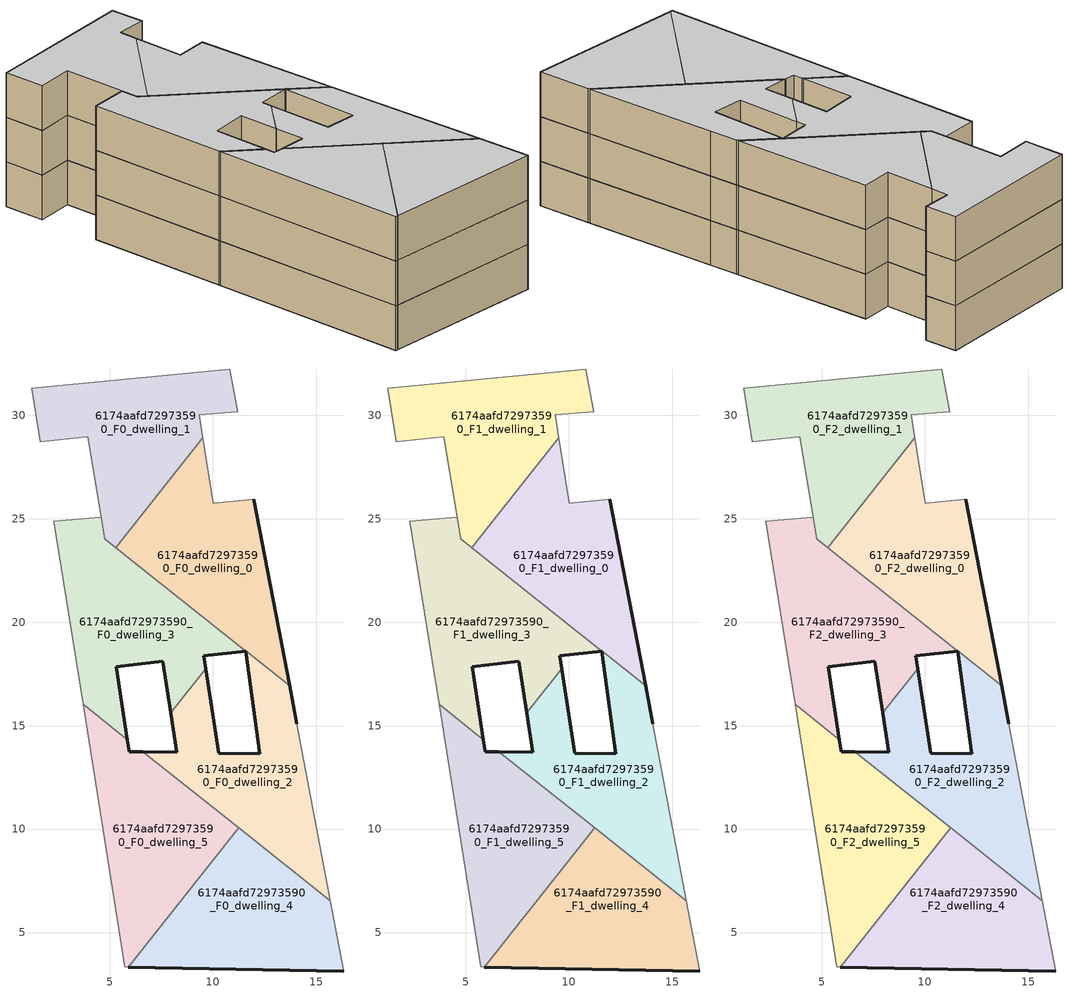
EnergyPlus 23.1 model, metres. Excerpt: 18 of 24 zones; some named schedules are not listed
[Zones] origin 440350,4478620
6174aafd72973590_F0_dwelling_0
 floor ground (EU_floor_Construction): 13.7,16.93 11.96,25.94 10.02,25.76 9.52,28.92 5.3,23.61 z0
 wall outside (EU_wall_Construction): 11.96,25.94 13.7,16.93 z0:3
 wall to 6174aafd72973590_F0_dwelling_1 (EU_wall_Construction): 5.3,23.61 9.52,28.92 z0:3
 wall adiabatic (EU_wall_Construction): 9.52,28.92 10.02,25.76 11.96,25.94 z0:3
 wall to 6174aafd72973590_F0_dwelling_3 (EU_wall_Construction): 11.57,18.63 5.3,23.61 z0:3
 wall to 6174aafd72973590_F0_dwelling_2 (EU_wall_Construction): 13.7,16.93 11.58,18.62 z0:3
6174aafd72973590_F0_dwelling_1
 floor ground (EU_floor_Construction): 9.52,28.92 9.34,30.04 11.19,30.17 10.8,32.24 1.24,31.32 1.66,28.73 3.96,28.98 4.78,24.01 5.3,23.61 z0
 wall adiabatic (EU_wall_Construction): 4.6,25.08 3.96,28.98 1.66,28.73 1.24,31.32 10.8,32.24 11.19,30.17 9.34,30.04 9.52,28.92 z0:3
 wall to 6174aafd72973590_F0_dwelling_3 (EU_wall_Construction): 4.78,24.02 4.6,25.08 / 5.3,23.61 4.78,24.01 z0:3
6174aafd72973590_F0_dwelling_2
 floor ground (EU_floor_Construction): 15.68,6.53 14.06,15.1 13.7,16.93 11.57,18.62 11.58,18.59 12.26,13.64 10.28,13.67 9.65,17.76 7.95,15.62 8.24,13.73 6.61,13.73 z0
 wall outside (EU_wall_Construction): 9.65,17.76 10.28,13.67 12.26,13.64 11.58,18.59 / 13.7,16.93 14.06,15.1 / 6.61,13.73 8.24,13.73 7.95,15.62 z0:3
 wall to 6174aafd72973590_F0_dwelling_3 (EU_wall_Construction): 7.95,15.62 9.65,17.76 / 11.57,18.6 11.57,18.62 z0:3
 wall adiabatic (EU_wall_Construction): 14.06,15.1 15.68,6.53 z0:3
 wall to 6174aafd72973590_F0_dwelling_5 (EU_wall_Construction): 11.24,10.06 6.61,13.73 z0:3
 wall to 6174aafd72973590_F0_dwelling_4 (EU_wall_Construction): 15.68,6.53 11.24,10.06 z0:3
6174aafd72973590_F0_dwelling_3
 floor ground (EU_floor_Construction): 7.95,15.62 9.65,17.76 9.55,18.39 11.57,18.6 11.57,18.62 4.78,24.02 4.6,25.08 2.3,24.89 3.72,16.03 5.87,14.33 5.34,17.85 7.57,18.12 z0
 wall outside (EU_wall_Construction): 11.57,18.6 9.55,18.39 9.65,17.76 / 7.95,15.62 7.57,18.12 5.34,17.85 5.87,14.33 z0:3
 wall to 6174aafd72973590_F0_dwelling_5 (EU_wall_Construction): 5.87,14.33 3.72,16.03 z0:3
 wall adiabatic (EU_wall_Construction): 3.72,16.03 2.3,24.89 4.6,25.08 z0:3
6174aafd72973590_F0_dwelling_4
 floor ground (EU_floor_Construction): 16.32,3.14 15.68,6.53 11.24,10.06 5.89,3.33 z0
 wall outside (EU_wall_Construction): 16.32,3.14 5.89,3.33 z0:3
 wall adiabatic (EU_wall_Construction): 15.68,6.53 16.32,3.14 z0:3
 wall to 6174aafd72973590_F0_dwelling_5 (EU_wall_Construction): 5.89,3.33 11.24,10.06 z0:3
6174aafd72973590_F0_dwelling_5
 floor ground (EU_floor_Construction): 5.89,3.33 11.24,10.06 6.61,13.73 5.96,13.73 5.87,14.33 3.72,16.03 5.74,3.33 z0
 wall outside (EU_wall_Construction): 5.87,14.33 5.96,13.73 6.61,13.73 z0:3
 wall adiabatic (EU_wall_Construction): 5.89,3.33 5.74,3.33 3.72,16.03 z0:3
6174aafd72973590_F1_dwelling_0
 floor to 6174aafd72973590_F0_dwelling_0 (EU_floor_Construction): 13.7,16.93 11.96,25.94 10.02,25.76 9.52,28.92 5.3,23.61 z3
 wall outside (EU_wall_Construction): 11.96,25.94 13.7,16.93 z3:6
 wall to 6174aafd72973590_F1_dwelling_1 (EU_wall_Construction): 5.3,23.61 9.52,28.92 z3:6
 wall adiabatic (EU_wall_Construction): 9.52,28.92 10.02,25.76 11.96,25.94 z3:6
 wall to 6174aafd72973590_F1_dwelling_3 (EU_wall_Construction): 11.57,18.63 5.3,23.61 z3:6
 wall to 6174aafd72973590_F1_dwelling_2 (EU_wall_Construction): 13.7,16.93 11.58,18.62 z3:6
6174aafd72973590_F1_dwelling_1
 floor to 6174aafd72973590_F0_dwelling_1 (EU_floor_Construction): 9.52,28.92 9.34,30.04 11.19,30.17 10.8,32.24 1.24,31.32 1.66,28.73 3.96,28.98 4.78,24.02 5.3,23.61 z3
 wall adiabatic (EU_wall_Construction): 4.6,25.08 3.96,28.98 1.66,28.73 1.24,31.32 10.8,32.24 11.19,30.17 9.34,30.04 9.52,28.92 z3:6
 wall to 6174aafd72973590_F1_dwelling_3 (EU_wall_Construction): 4.78,24.02 4.6,25.08 / 5.3,23.61 4.78,24.01 z3:6
6174aafd72973590_F1_dwelling_2
 floor to 6174aafd72973590_F0_dwelling_2 (EU_floor_Construction): 15.68,6.53 14.06,15.1 13.7,16.93 11.58,18.62 12.26,13.64 10.28,13.67 9.65,17.76 7.95,15.62 8.24,13.73 6.61,13.73 z3
 wall outside (EU_wall_Construction): 9.65,17.76 10.28,13.67 12.26,13.64 11.58,18.59 / 13.7,16.93 14.06,15.1 / 6.61,13.73 8.24,13.73 7.95,15.62 z3:6
 wall to 6174aafd72973590_F1_dwelling_3 (EU_wall_Construction): 7.95,15.62 9.65,17.76 / 11.57,18.6 11.57,18.62 z3:6
 wall adiabatic (EU_wall_Construction): 14.06,15.1 15.68,6.53 z3:6
 wall to 6174aafd72973590_F1_dwelling_5 (EU_wall_Construction): 11.24,10.06 6.61,13.73 z3:6
 wall to 6174aafd72973590_F1_dwelling_4 (EU_wall_Construction): 15.68,6.53 11.24,10.06 z3:6
6174aafd72973590_F1_dwelling_3
 floor to 6174aafd72973590_F0_dwelling_3 (EU_floor_Construction): 7.95,15.62 9.65,17.76 9.55,18.39 11.57,18.6 11.57,18.62 4.78,24.02 4.6,25.08 2.3,24.89 3.72,16.03 5.87,14.33 5.34,17.85 7.57,18.12 z3
 wall outside (EU_wall_Construction): 11.57,18.6 9.55,18.39 9.65,17.76 / 7.95,15.62 7.57,18.12 5.34,17.85 5.87,14.33 z3:6
 wall to 6174aafd72973590_F1_dwelling_5 (EU_wall_Construction): 5.87,14.33 3.72,16.03 z3:6
 wall adiabatic (EU_wall_Construction): 3.72,16.03 2.3,24.89 4.6,25.08 z3:6
6174aafd72973590_F1_dwelling_4
 floor to 6174aafd72973590_F0_dwelling_4 (EU_floor_Construction): 16.32,3.14 15.68,6.53 11.24,10.06 5.89,3.33 z3
 wall outside (EU_wall_Construction): 16.32,3.14 5.89,3.33 z3:6
 wall adiabatic (EU_wall_Construction): 15.68,6.53 16.32,3.14 z3:6
 wall to 6174aafd72973590_F1_dwelling_5 (EU_wall_Construction): 5.89,3.33 11.24,10.06 z3:6
6174aafd72973590_F1_dwelling_5
 floor to 6174aafd72973590_F0_dwelling_5 (EU_floor_Construction): 5.89,3.33 11.24,10.06 6.61,13.73 5.96,13.73 5.87,14.33 3.72,16.03 5.74,3.33 z3
 wall outside (EU_wall_Construction): 5.87,14.33 5.96,13.73 6.61,13.73 z3:6
 wall adiabatic (EU_wall_Construction): 5.89,3.33 5.74,3.33 3.72,16.03 z3:6
6174aafd72973590_F2_dwelling_0
 floor to 6174aafd72973590_F1_dwelling_0 (EU_floor_Construction): 13.7,16.93 11.96,25.94 10.02,25.76 9.52,28.92 5.3,23.61 z6
 wall outside (EU_wall_Construction): 11.96,25.94 13.7,16.93 z6:9
 wall to 6174aafd72973590_F2_dwelling_1 (EU_wall_Construction): 5.3,23.61 9.52,28.92 z6:9
 wall adiabatic (EU_wall_Construction): 9.52,28.92 10.02,25.76 11.96,25.94 z6:9
 wall to 6174aafd72973590_F2_dwelling_3 (EU_wall_Construction): 11.57,18.63 5.3,23.61 z6:9
 wall to 6174aafd72973590_F2_dwelling_2 (EU_wall_Construction): 13.7,16.93 11.58,18.62 z6:9
 ceiling to 6174aafd72973590_F3_dwelling_0 (EU_floor_Construction): 11.96,25.94 13.7,16.93 5.3,23.61 9.52,28.92 10.02,25.76 z9
6174aafd72973590_F2_dwelling_1
 floor to 6174aafd72973590_F1_dwelling_1 (EU_floor_Construction): 9.52,28.92 9.34,30.04 11.19,30.17 10.8,32.24 1.24,31.32 1.66,28.73 3.96,28.98 4.78,24.02 5.3,23.61 z6
 wall adiabatic (EU_wall_Construction): 4.6,25.08 3.96,28.98 1.66,28.73 1.24,31.32 10.8,32.24 11.19,30.17 9.34,30.04 9.52,28.92 z6:9
 wall to 6174aafd72973590_F2_dwelling_3 (EU_wall_Construction): 4.78,24.02 4.6,25.08 / 5.3,23.61 4.78,24.01 z6:9
 ceiling to 6174aafd72973590_F3_dwelling_1 (EU_floor_Construction): 10.8,32.24 11.19,30.17 9.34,30.04 9.52,28.92 5.3,23.61 4.78,24.02 3.96,28.98 1.66,28.73 1.24,31.32 z9
6174aafd72973590_F2_dwelling_2
 floor to 6174aafd72973590_F1_dwelling_2 (EU_floor_Construction): 15.68,6.53 14.06,15.1 13.7,16.93 11.58,18.62 12.26,13.64 10.28,13.67 9.65,17.76 7.95,15.62 8.24,13.73 6.61,13.73 z6
 wall outside (EU_wall_Construction): 9.65,17.76 10.28,13.67 12.26,13.64 11.58,18.59 / 13.7,16.93 14.06,15.1 / 6.61,13.73 8.24,13.73 7.95,15.62 z6:9
 wall to 6174aafd72973590_F2_dwelling_3 (EU_wall_Construction): 7.95,15.62 9.65,17.76 / 11.57,18.6 11.57,18.62 z6:9
 wall adiabatic (EU_wall_Construction): 14.06,15.1 15.68,6.53 z6:9
 wall to 6174aafd72973590_F2_dwelling_5 (EU_wall_Construction): 11.24,10.06 6.61,13.73 z6:9
 wall to 6174aafd72973590_F2_dwelling_4 (EU_wall_Construction): 15.68,6.53 11.24,10.06 z6:9
 ceiling to 6174aafd72973590_F3_dwelling_2 (EU_floor_Construction): 13.7,16.93 14.06,15.1 15.68,6.53 6.61,13.73 8.24,13.73 7.95,15.62 9.65,17.76 10.28,13.67 12.26,13.64 11.58,18.62 z9
6174aafd72973590_F2_dwelling_3
 floor to 6174aafd72973590_F1_dwelling_3 (EU_floor_Construction): 7.95,15.62 9.65,17.76 9.55,18.39 11.57,18.6 11.57,18.62 4.78,24.02 4.6,25.08 2.3,24.89 3.72,16.03 5.87,14.33 5.34,17.85 7.57,18.12 z6
 wall outside (EU_wall_Construction): 11.57,18.6 9.55,18.39 9.65,17.76 / 7.95,15.62 7.57,18.12 5.34,17.85 5.87,14.33 z6:9
 wall to 6174aafd72973590_F2_dwelling_5 (EU_wall_Construction): 5.87,14.33 3.72,16.03 z6:9
 wall adiabatic (EU_wall_Construction): 3.72,16.03 2.3,24.89 4.6,25.08 z6:9
 ceiling to 6174aafd72973590_F3_dwelling_3 (EU_floor_Construction): 11.57,18.62 11.57,18.6 9.55,18.39 9.65,17.76 7.95,15.62 7.57,18.12 5.34,17.85 5.87,14.33 3.72,16.03 2.3,24.89 4.6,25.08 4.78,24.02 z9
6174aafd72973590_F2_dwelling_4
 floor to 6174aafd72973590_F1_dwelling_4 (EU_floor_Construction): 16.32,3.14 15.68,6.53 11.24,10.06 5.89,3.33 z6
 wall outside (EU_wall_Construction): 16.32,3.14 5.89,3.33 z6:9
 wall adiabatic (EU_wall_Construction): 15.68,6.53 16.32,3.14 z6:9
 wall to 6174aafd72973590_F2_dwelling_5 (EU_wall_Construction): 5.89,3.33 11.24,10.06 z6:9
 ceiling to 6174aafd72973590_F3_dwelling_4 (EU_floor_Construction): 15.68,6.53 16.32,3.14 5.89,3.33 11.24,10.06 z9
6174aafd72973590_F2_dwelling_5
 floor to 6174aafd72973590_F1_dwelling_5 (EU_floor_Construction): 5.89,3.33 11.24,10.06 6.61,13.73 5.96,13.73 5.87,14.33 3.72,16.03 5.74,3.33 z6
 wall outside (EU_wall_Construction): 5.87,14.33 5.96,13.73 6.61,13.73 z6:9
 wall adiabatic (EU_wall_Construction): 5.89,3.33 5.74,3.33 3.72,16.03 z6:9
 ceiling to 6174aafd72973590_F3_dwelling_5 (EU_floor_Construction): 6.61,13.73 11.24,10.06 5.89,3.33 5.74,3.33 3.72,16.03 5.87,14.33 5.96,13.73 z9
[Building]
EU S2 Campaign: North Axis=0; Terrain=City; Solar Distribution=FullExterior
[Site:Location]
Madrid: Latitude=40.5; Longitude=-3.5; Time Zone=1; Elevation=609
[SizingPeriod:WeatherFileDays]
AnnualSizingPeriod: Begin Month=1; Begin Day of Month=1; End Month=12; End Day of Month=31; Day of Week for Start Day=Monday; Use Weather File Daylight Saving Period=No; Use Weather File Rain and Snow Indicators=No
[MATERIAL]
EU_InternalMass_Material: Roughness=MediumRough; Thickness=0.1; Conductivity=1; Density=1800; Specific Heat=900; Thermal Absorptance=0.9; Solar Absorptance=0.7; Visible Absorptance=0.7
[MATERIAL:NOMASS] Roughness=MediumRough; Thermal Absorptance=0.9; Solar Absorptance=0.7; Visible Absorptance=0.7
Name | Thermal Resistance
EU_wall_NoMass | 0.419739
EU_floor_NoMass | 0.608284
[CONSTRUCTION]
EU_wall_Construction: EU_wall_NoMass
EU_floor_Construction: EU_floor_NoMass
EU_InternalMass_Construction: EU_InternalMass_Material
[ZONE] Type=1; Multiplier=1; Ceiling Height=autocalculate; Floor Area=autocalculate; Part of Total Floor Area=Yes
Name | Volume
6174aafd72973590_F0_dwelling_0; 6174aafd72973590_F1_dwelling_0; 6174aafd72973590_F2_dwelling_0 | 125.205
6174aafd72973590_F0_dwelling_1 | 125.033
6174aafd72973590_F1_dwelling_1; 6174aafd72973590_F2_dwelling_1 | 125.059
6174aafd72973590_F0_dwelling_2 | 124.489
6174aafd72973590_F1_dwelling_2; 6174aafd72973590_F2_dwelling_2 | 124.453
6174aafd72973590_F0_dwelling_3; 6174aafd72973590_F1_dwelling_3; 6174aafd72973590_F2_dwelling_3 | 129.138
6174aafd72973590_F0_dwelling_4; 6174aafd72973590_F1_dwelling_4; 6174aafd72973590_F2_dwelling_4 | 125.974
6174aafd72973590_F0_dwelling_5; 6174aafd72973590_F1_dwelling_5; 6174aafd72973590_F2_dwelling_5 | 125.982
[INTERNALMASS] Construction=EU_InternalMass_Construction
Name | Zone or ZoneList | Surface Area
6174aafd72973590_F0_dwelling_0_EU_InternalMass | 6174aafd72973590_F0_dwelling_0 | 41.7348
6174aafd72973590_F0_dwelling_1_EU_InternalMass | 6174aafd72973590_F0_dwelling_1 | 41.6867
6174aafd72973590_F0_dwelling_2_EU_InternalMass | 6174aafd72973590_F0_dwelling_2 | 41.4973
6174aafd72973590_F0_dwelling_3_EU_InternalMass | 6174aafd72973590_F0_dwelling_3 | 43.0466
6174aafd72973590_F0_dwelling_4_EU_InternalMass | 6174aafd72973590_F0_dwelling_4 | 41.9913
6174aafd72973590_F0_dwelling_5_EU_InternalMass | 6174aafd72973590_F0_dwelling_5 | 41.994
6174aafd72973590_F1_dwelling_0_EU_InternalMass | 6174aafd72973590_F1_dwelling_0 | 41.7348
6174aafd72973590_F1_dwelling_1_EU_InternalMass | 6174aafd72973590_F1_dwelling_1 | 41.6867
6174aafd72973590_F1_dwelling_2_EU_InternalMass | 6174aafd72973590_F1_dwelling_2 | 41.4973
6174aafd72973590_F1_dwelling_3_EU_InternalMass | 6174aafd72973590_F1_dwelling_3 | 43.0466
6174aafd72973590_F1_dwelling_4_EU_InternalMass | 6174aafd72973590_F1_dwelling_4 | 41.9913
6174aafd72973590_F1_dwelling_5_EU_InternalMass | 6174aafd72973590_F1_dwelling_5 | 41.994
6174aafd72973590_F2_dwelling_0_EU_InternalMass | 6174aafd72973590_F2_dwelling_0 | 41.7348
6174aafd72973590_F2_dwelling_1_EU_InternalMass | 6174aafd72973590_F2_dwelling_1 | 41.6867
6174aafd72973590_F2_dwelling_2_EU_InternalMass | 6174aafd72973590_F2_dwelling_2 | 41.4973
6174aafd72973590_F2_dwelling_3_EU_InternalMass | 6174aafd72973590_F2_dwelling_3 | 43.0466
6174aafd72973590_F2_dwelling_4_EU_InternalMass | 6174aafd72973590_F2_dwelling_4 | 41.9913
6174aafd72973590_F2_dwelling_5_EU_InternalMass | 6174aafd72973590_F2_dwelling_5 | 41.994
[OTHEREQUIPMENT] Fuel Type=Electricity; Design Level Calculation Method=Watts/Area; Power per Zone Floor Area=1; Fraction Latent=0; Fraction Radiant=0; Fraction Lost=0; Carbon Dioxide Generation Rate=0; EndUse Subcategory=EU_Step8_InternalGains
Name | Zone or ZoneList or Space or SpaceList | Schedule
EU_Step8_InternalGain_6174aafd72973590_F0_dwelling_0_f000 | 6174aafd72973590_F0_dwelling_0 | EU_Step8_GainSchedule_6174aafd72973590_F0_dwelling_0_f000
EU_Step8_InternalGain_6174aafd72973590_F0_dwelling_1_f000 | 6174aafd72973590_F0_dwelling_1 | EU_Step8_GainSchedule_6174aafd72973590_F0_dwelling_1_f000
EU_Step8_InternalGain_6174aafd72973590_F0_dwelling_2_f000 | 6174aafd72973590_F0_dwelling_2 | EU_Step8_GainSchedule_6174aafd72973590_F0_dwelling_2_f000
EU_Step8_InternalGain_6174aafd72973590_F0_dwelling_3_f000 | 6174aafd72973590_F0_dwelling_3 | EU_Step8_GainSchedule_6174aafd72973590_F0_dwelling_3_f000
EU_Step8_InternalGain_6174aafd72973590_F0_dwelling_4_f000 | 6174aafd72973590_F0_dwelling_4 | EU_Step8_GainSchedule_6174aafd72973590_F0_dwelling_4_f000
EU_Step8_InternalGain_6174aafd72973590_F0_dwelling_5_f000 | 6174aafd72973590_F0_dwelling_5 | EU_Step8_GainSchedule_6174aafd72973590_F0_dwelling_5_f000
EU_Step8_InternalGain_6174aafd72973590_F1_dwelling_0_f000 | 6174aafd72973590_F1_dwelling_0 | EU_Step8_GainSchedule_6174aafd72973590_F1_dwelling_0_f000
EU_Step8_InternalGain_6174aafd72973590_F1_dwelling_1_f000 | 6174aafd72973590_F1_dwelling_1 | EU_Step8_GainSchedule_6174aafd72973590_F1_dwelling_1_f000
EU_Step8_InternalGain_6174aafd72973590_F1_dwelling_2_f000 | 6174aafd72973590_F1_dwelling_2 | EU_Step8_GainSchedule_6174aafd72973590_F1_dwelling_2_f000
EU_Step8_InternalGain_6174aafd72973590_F1_dwelling_3_f000 | 6174aafd72973590_F1_dwelling_3 | EU_Step8_GainSchedule_6174aafd72973590_F1_dwelling_3_f000
EU_Step8_InternalGain_6174aafd72973590_F1_dwelling_4_f000 | 6174aafd72973590_F1_dwelling_4 | EU_Step8_GainSchedule_6174aafd72973590_F1_dwelling_4_f000
EU_Step8_InternalGain_6174aafd72973590_F1_dwelling_5_f000 | 6174aafd72973590_F1_dwelling_5 | EU_Step8_GainSchedule_6174aafd72973590_F1_dwelling_5_f000
EU_Step8_InternalGain_6174aafd72973590_F2_dwelling_0_f000 | 6174aafd72973590_F2_dwelling_0 | EU_Step8_GainSchedule_6174aafd72973590_F2_dwelling_0_f000
EU_Step8_InternalGain_6174aafd72973590_F2_dwelling_1_f000 | 6174aafd72973590_F2_dwelling_1 | EU_Step8_GainSchedule_6174aafd72973590_F2_dwelling_1_f000
EU_Step8_InternalGain_6174aafd72973590_F2_dwelling_2_f000 | 6174aafd72973590_F2_dwelling_2 | EU_Step8_GainSchedule_6174aafd72973590_F2_dwelling_2_f000
EU_Step8_InternalGain_6174aafd72973590_F2_dwelling_3_f000 | 6174aafd72973590_F2_dwelling_3 | EU_Step8_GainSchedule_6174aafd72973590_F2_dwelling_3_f000
EU_Step8_InternalGain_6174aafd72973590_F2_dwelling_4_f000 | 6174aafd72973590_F2_dwelling_4 | EU_Step8_GainSchedule_6174aafd72973590_F2_dwelling_4_f000
EU_Step8_InternalGain_6174aafd72973590_F2_dwelling_5_f000 | 6174aafd72973590_F2_dwelling_5 | EU_Step8_GainSchedule_6174aafd72973590_F2_dwelling_5_f000
[ZONEVENTILATION:DESIGNFLOWRATE] Schedule=EU_AlwaysOn; Design Flow Rate Calculation Method=AirChanges/Hour; Air Changes per Hour=0.703302; Ventilation Type=Natural; Fan Pressure Rise=0; Fan Total Efficiency=1; Constant Term Coefficient=1; Temperature Term Coefficient=0; Velocity Term Coefficient=0; Velocity Squared Term Coefficient=0; Minimum Indoor Temperature=-100; Maximum Indoor Temperature=100; Delta Temperature=-100; Minimum Outdoor Temperature=-100; Maximum Outdoor Temperature=100; Maximum Wind Speed=40
Name | Zone or ZoneList or Space or SpaceList
EU_ConstantAir_6174aafd72973590_F0_dwelling_0 | 6174aafd72973590_F0_dwelling_0
EU_ConstantAir_6174aafd72973590_F0_dwelling_1 | 6174aafd72973590_F0_dwelling_1
EU_ConstantAir_6174aafd72973590_F0_dwelling_2 | 6174aafd72973590_F0_dwelling_2
EU_ConstantAir_6174aafd72973590_F0_dwelling_3 | 6174aafd72973590_F0_dwelling_3
EU_ConstantAir_6174aafd72973590_F0_dwelling_4 | 6174aafd72973590_F0_dwelling_4
EU_ConstantAir_6174aafd72973590_F0_dwelling_5 | 6174aafd72973590_F0_dwelling_5
EU_ConstantAir_6174aafd72973590_F1_dwelling_0 | 6174aafd72973590_F1_dwelling_0
EU_ConstantAir_6174aafd72973590_F1_dwelling_1 | 6174aafd72973590_F1_dwelling_1
EU_ConstantAir_6174aafd72973590_F1_dwelling_2 | 6174aafd72973590_F1_dwelling_2
EU_ConstantAir_6174aafd72973590_F1_dwelling_3 | 6174aafd72973590_F1_dwelling_3
EU_ConstantAir_6174aafd72973590_F1_dwelling_4 | 6174aafd72973590_F1_dwelling_4
EU_ConstantAir_6174aafd72973590_F1_dwelling_5 | 6174aafd72973590_F1_dwelling_5
EU_ConstantAir_6174aafd72973590_F2_dwelling_0 | 6174aafd72973590_F2_dwelling_0
EU_ConstantAir_6174aafd72973590_F2_dwelling_1 | 6174aafd72973590_F2_dwelling_1
EU_ConstantAir_6174aafd72973590_F2_dwelling_2 | 6174aafd72973590_F2_dwelling_2
EU_ConstantAir_6174aafd72973590_F2_dwelling_3 | 6174aafd72973590_F2_dwelling_3
EU_ConstantAir_6174aafd72973590_F2_dwelling_4 | 6174aafd72973590_F2_dwelling_4
EU_ConstantAir_6174aafd72973590_F2_dwelling_5 | 6174aafd72973590_F2_dwelling_5
[HVACTEMPLATE:THERMOSTAT] Constant Heating Setpoint=20; Constant Cooling Setpoint=50
EU_HeatOnly_6174aafd72973590_F0_dwelling_0; EU_HeatOnly_6174aafd72973590_F0_dwelling_1; EU_HeatOnly_6174aafd72973590_F0_dwelling_2; EU_HeatOnly_6174aafd72973590_F0_dwelling_3; EU_HeatOnly_6174aafd72973590_F0_dwelling_4; EU_HeatOnly_6174aafd72973590_F0_dwelling_5; EU_HeatOnly_6174aafd72973590_F1_dwelling_0; EU_HeatOnly_6174aafd72973590_F1_dwelling_1; EU_HeatOnly_6174aafd72973590_F1_dwelling_2; EU_HeatOnly_6174aafd72973590_F1_dwelling_3; EU_HeatOnly_6174aafd72973590_F1_dwelling_4; EU_HeatOnly_6174aafd72973590_F1_dwelling_5; EU_HeatOnly_6174aafd72973590_F2_dwelling_0; EU_HeatOnly_6174aafd72973590_F2_dwelling_1; EU_HeatOnly_6174aafd72973590_F2_dwelling_2; EU_HeatOnly_6174aafd72973590_F2_dwelling_3; EU_HeatOnly_6174aafd72973590_F2_dwelling_4; EU_HeatOnly_6174aafd72973590_F2_dwelling_5; EU_HeatOnly_6174aafd72973590_F3_dwelling_0; EU_HeatOnly_6174aafd72973590_F3_dwelling_1; EU_HeatOnly_6174aafd72973590_F3_dwelling_2; EU_HeatOnly_6174aafd72973590_F3_dwelling_3; EU_HeatOnly_6174aafd72973590_F3_dwelling_4; EU_HeatOnly_6174aafd72973590_F3_dwelling_5
